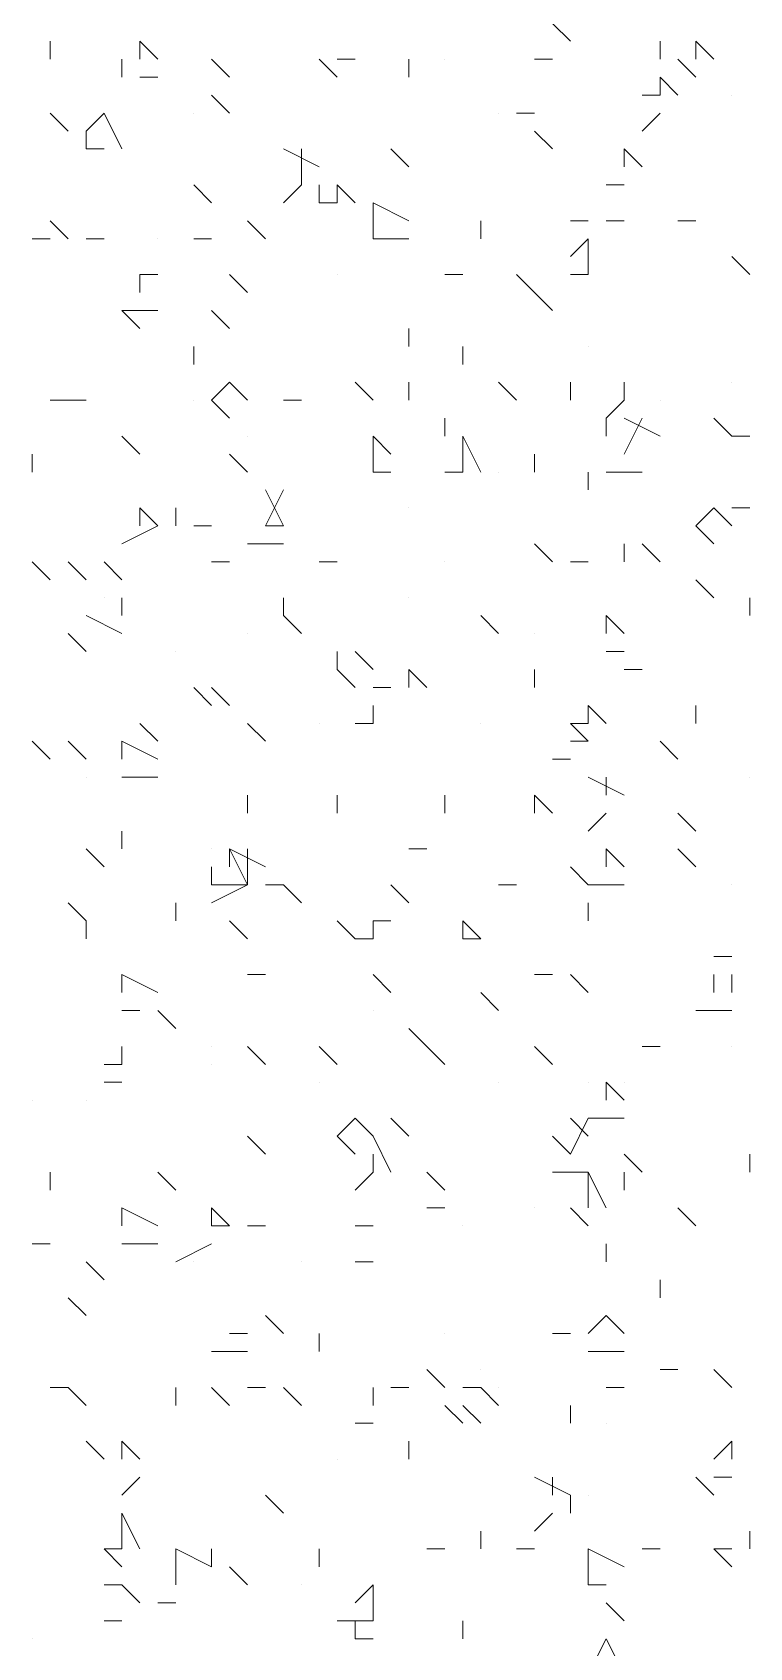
# Model space of a CAD drawing. Header units: millimetres. Extents: x 2928 to 3112, y 1220 to 1280.
# Drawn here: x 2999.8455 to 2999.9788, y 1264.6856 to 1264.9856 of the extents above; entities that cross this region are included whole.
import ezdxf

# ---------------------------------------------------------------- set-up
doc = ezdxf.new("R2010")
doc.units = ezdxf.units.MM

msp = doc.modelspace()

# ---------------------------------------------------------------- linework, layer by layer
at = {"color": 92, "linetype": 'Continuous', "lineweight": 5, "true_color": 0x00b800}
for points in [[(2999.94549, 1264.98396), (2999.94215, 1264.98729), (2999.94215, 1264.98729)], [(2999.84882, 1264.98063), (2999.84882, 1264.98396), (2999.84882, 1264.98396)], [(2999.86549, 1264.98396), (2999.86882, 1264.98063), (2999.86882, 1264.98063)], [(2999.86549, 1264.98396), (2999.86549, 1264.98063), (2999.86549, 1264.98063)], [(2999.96216, 1264.98063), (2999.96216, 1264.98396), (2999.96216, 1264.98396)], [(2999.96882, 1264.98396), (2999.97216, 1264.98063), (2999.97216, 1264.98063)], [(2999.96882, 1264.98396), (2999.96882, 1264.98063), (2999.96882, 1264.98063)], [(2999.86215, 1264.97729), (2999.86215, 1264.98063), (2999.86215, 1264.98063)], [(2999.88215, 1264.97729), (2999.87882, 1264.98063), (2999.87882, 1264.98063)], [(2999.90215, 1264.97729), (2999.89882, 1264.98063), (2999.89882, 1264.98063)], [(2999.90549, 1264.98063), (2999.90215, 1264.98063), (2999.90215, 1264.98063)], [(2999.91549, 1264.97729), (2999.91549, 1264.98063), (2999.91549, 1264.98063)], [(2999.94215, 1264.98063), (2999.93882, 1264.98063), (2999.93882, 1264.98063)], [(2999.96549, 1264.98063), (2999.96882, 1264.97729), (2999.96882, 1264.97729)], [(2999.86549, 1264.97729), (2999.86882, 1264.97729), (2999.86882, 1264.97729)], [(2999.96216, 1264.97729), (2999.96549, 1264.97396), (2999.96549, 1264.97396)], [(2999.96216, 1264.97729), (2999.96216, 1264.97396), (2999.96216, 1264.97396)], [(2999.88215, 1264.97063), (2999.87882, 1264.97396), (2999.87882, 1264.97396)], [(2999.96216, 1264.97396), (2999.95882, 1264.97396), (2999.95882, 1264.97396)], [(2999.85215, 1264.96729), (2999.84882, 1264.97063), (2999.84882, 1264.97063)], [(2999.85882, 1264.97063), (2999.85549, 1264.96729), (2999.85549, 1264.96729)], [(2999.85882, 1264.97063), (2999.86215, 1264.96396), (2999.86215, 1264.96396)], [(2999.93882, 1264.97063), (2999.93549, 1264.97063), (2999.93549, 1264.97063)], [(2999.95882, 1264.96729), (2999.96216, 1264.97063), (2999.96216, 1264.97063)], [(2999.85549, 1264.96396), (2999.85549, 1264.96729), (2999.85549, 1264.96729)], [(2999.94215, 1264.96396), (2999.93882, 1264.96729), (2999.93882, 1264.96729)], [(2999.85549, 1264.96396), (2999.85882, 1264.96396), (2999.85882, 1264.96396)], [(2999.89215, 1264.96396), (2999.89882, 1264.96063), (2999.89882, 1264.96063)], [(2999.89549, 1264.96396), (2999.89549, 1264.95729), (2999.89549, 1264.95729)], [(2999.91549, 1264.96063), (2999.91215, 1264.96396), (2999.91215, 1264.96396)], [(2999.95549, 1264.96396), (2999.95882, 1264.96063), (2999.95882, 1264.96063)], [(2999.95549, 1264.96396), (2999.95549, 1264.96063), (2999.95549, 1264.96063)], [(2999.87882, 1264.95396), (2999.87549, 1264.95729), (2999.87549, 1264.95729)], [(2999.89215, 1264.95396), (2999.89549, 1264.95729), (2999.89549, 1264.95729)], [(2999.89882, 1264.95396), (2999.89882, 1264.95729), (2999.89882, 1264.95729)], [(2999.90215, 1264.95729), (2999.90549, 1264.95396), (2999.90549, 1264.95396)], [(2999.90215, 1264.95729), (2999.90215, 1264.95396), (2999.90215, 1264.95396)], [(2999.95215, 1264.95729), (2999.95549, 1264.95729), (2999.95549, 1264.95729)], [(2999.89882, 1264.95396), (2999.90215, 1264.95396), (2999.90215, 1264.95396)], [(2999.90882, 1264.95396), (2999.91549, 1264.95063), (2999.91549, 1264.95063)], [(2999.90882, 1264.95396), (2999.90882, 1264.94729), (2999.90882, 1264.94729)], [(2999.85215, 1264.94729), (2999.84882, 1264.95063), (2999.84882, 1264.95063)], [(2999.88882, 1264.94729), (2999.88549, 1264.95063), (2999.88549, 1264.95063)], [(2999.90882, 1264.94729), (2999.90882, 1264.95063), (2999.90882, 1264.95063)], [(2999.92882, 1264.94729), (2999.92882, 1264.95063), (2999.92882, 1264.95063)], [(2999.94882, 1264.95063), (2999.94549, 1264.95063), (2999.94549, 1264.95063)], [(2999.95549, 1264.95063), (2999.95215, 1264.95063), (2999.95215, 1264.95063)], [(2999.96882, 1264.95063), (2999.96549, 1264.95063), (2999.96549, 1264.95063)], [(2999.84882, 1264.94729), (2999.84549, 1264.94729), (2999.84549, 1264.94729)], [(2999.85882, 1264.94729), (2999.85549, 1264.94729), (2999.85549, 1264.94729)], [(2999.87882, 1264.94729), (2999.87549, 1264.94729), (2999.87549, 1264.94729)], [(2999.90882, 1264.94729), (2999.91215, 1264.94729), (2999.91215, 1264.94729)], [(2999.91549, 1264.94729), (2999.91215, 1264.94729), (2999.91215, 1264.94729)], [(2999.94882, 1264.94729), (2999.94549, 1264.94396), (2999.94549, 1264.94396)], [(2999.94882, 1264.94729), (2999.94882, 1264.94063), (2999.94882, 1264.94063)], [(2999.97882, 1264.94063), (2999.97549, 1264.94396), (2999.97549, 1264.94396)], [(2999.86549, 1264.94063), (2999.86882, 1264.94063), (2999.86882, 1264.94063)], [(2999.86549, 1264.94063), (2999.86549, 1264.93729), (2999.86549, 1264.93729)], [(2999.88549, 1264.93729), (2999.88215, 1264.94063), (2999.88215, 1264.94063)], [(2999.92549, 1264.94063), (2999.92215, 1264.94063), (2999.92215, 1264.94063)], [(2999.93882, 1264.93729), (2999.93549, 1264.94063), (2999.93549, 1264.94063)], [(2999.94549, 1264.94063), (2999.94882, 1264.94063), (2999.94882, 1264.94063)], [(2999.94215, 1264.93396), (2999.93882, 1264.93729), (2999.93882, 1264.93729)], [(2999.86215, 1264.93396), (2999.86882, 1264.93396), (2999.86882, 1264.93396)], [(2999.86549, 1264.93063), (2999.86215, 1264.93396), (2999.86215, 1264.93396)], [(2999.88215, 1264.93063), (2999.87882, 1264.93396), (2999.87882, 1264.93396)], [(2999.91549, 1264.92729), (2999.91549, 1264.93063), (2999.91549, 1264.93063)], [(2999.87549, 1264.92396), (2999.87549, 1264.92729), (2999.87549, 1264.92729)], [(2999.92549, 1264.92396), (2999.92549, 1264.92729), (2999.92549, 1264.92729)], [(2999.88215, 1264.92063), (2999.87882, 1264.91729), (2999.87882, 1264.91729)], [(2999.88215, 1264.92063), (2999.88549, 1264.91729), (2999.88549, 1264.91729)], [(2999.90882, 1264.91729), (2999.90549, 1264.92063), (2999.90549, 1264.92063)], [(2999.91549, 1264.91729), (2999.91549, 1264.92063), (2999.91549, 1264.92063)], [(2999.93549, 1264.91729), (2999.93215, 1264.92063), (2999.93215, 1264.92063)], [(2999.94549, 1264.91729), (2999.94549, 1264.92063), (2999.94549, 1264.92063)], [(2999.95549, 1264.92063), (2999.95549, 1264.91729), (2999.95549, 1264.91729)], [(2999.95549, 1264.92063), (2999.95549, 1264.91729), (2999.95549, 1264.91729)], [(2999.95549, 1264.91729), (2999.95549, 1264.92063), (2999.95549, 1264.92063)], [(2999.85215, 1264.91729), (2999.84882, 1264.91729), (2999.84882, 1264.91729)], [(2999.85549, 1264.91729), (2999.85215, 1264.91729), (2999.85215, 1264.91729)], [(2999.87882, 1264.91729), (2999.88215, 1264.91396), (2999.88215, 1264.91396)], [(2999.89549, 1264.91729), (2999.89215, 1264.91729), (2999.89215, 1264.91729)], [(2999.95215, 1264.91396), (2999.95549, 1264.91729), (2999.95549, 1264.91729)], [(2999.92215, 1264.91063), (2999.92215, 1264.91396), (2999.92215, 1264.91396)], [(2999.95215, 1264.91063), (2999.95215, 1264.91396), (2999.95215, 1264.91396)], [(2999.95549, 1264.91396), (2999.96216, 1264.91063), (2999.96216, 1264.91063)], [(2999.95882, 1264.91396), (2999.95549, 1264.90729), (2999.95549, 1264.90729)], [(2999.97549, 1264.91063), (2999.97216, 1264.91396), (2999.97216, 1264.91396)], [(2999.86549, 1264.90729), (2999.86215, 1264.91063), (2999.86215, 1264.91063)], [(2999.90882, 1264.91063), (2999.91215, 1264.90729), (2999.91215, 1264.90729)], [(2999.90882, 1264.91063), (2999.90882, 1264.90396), (2999.90882, 1264.90396)], [(2999.92549, 1264.91063), (2999.92882, 1264.90396), (2999.92882, 1264.90396)], [(2999.92549, 1264.91063), (2999.92549, 1264.90396), (2999.92549, 1264.90396)], [(2999.97882, 1264.91063), (2999.97549, 1264.91063), (2999.97549, 1264.91063)], [(2999.84549, 1264.90396), (2999.84549, 1264.90729), (2999.84549, 1264.90729)], [(2999.88549, 1264.90396), (2999.88215, 1264.90729), (2999.88215, 1264.90729)], [(2999.93882, 1264.90396), (2999.93882, 1264.90729), (2999.93882, 1264.90729)], [(2999.90882, 1264.90396), (2999.91215, 1264.90396), (2999.91215, 1264.90396)], [(2999.92215, 1264.90396), (2999.92549, 1264.90396), (2999.92549, 1264.90396)], [(2999.94882, 1264.90063), (2999.94882, 1264.90396), (2999.94882, 1264.90396)], [(2999.95215, 1264.90396), (2999.95882, 1264.90396), (2999.95882, 1264.90396)], [(2999.88882, 1264.90063), (2999.89215, 1264.89396), (2999.89215, 1264.89396)], [(2999.89215, 1264.90063), (2999.88882, 1264.89396), (2999.88882, 1264.89396)], [(2999.86549, 1264.89729), (2999.86882, 1264.89396), (2999.86882, 1264.89396)], [(2999.86549, 1264.89729), (2999.86549, 1264.89396), (2999.86549, 1264.89396)], [(2999.87215, 1264.89396), (2999.87215, 1264.89729), (2999.87215, 1264.89729)], [(2999.97216, 1264.89729), (2999.96882, 1264.89396), (2999.96882, 1264.89396)], [(2999.97216, 1264.89729), (2999.97549, 1264.89396), (2999.97549, 1264.89396)], [(2999.97882, 1264.89729), (2999.97549, 1264.89729), (2999.97549, 1264.89729)], [(2999.86215, 1264.89063), (2999.86882, 1264.89396), (2999.86882, 1264.89396)], [(2999.87882, 1264.89396), (2999.87549, 1264.89396), (2999.87549, 1264.89396)], [(2999.89215, 1264.89396), (2999.88882, 1264.89396), (2999.88882, 1264.89396)], [(2999.96882, 1264.89396), (2999.97216, 1264.89063), (2999.97216, 1264.89063)], [(2999.88549, 1264.89063), (2999.89215, 1264.89063), (2999.89215, 1264.89063)], [(2999.94215, 1264.88729), (2999.93882, 1264.89063), (2999.93882, 1264.89063)], [(2999.95549, 1264.88729), (2999.95549, 1264.89063), (2999.95549, 1264.89063)], [(2999.96216, 1264.88729), (2999.95882, 1264.89063), (2999.95882, 1264.89063)], [(2999.84882, 1264.88396), (2999.84549, 1264.88729), (2999.84549, 1264.88729)], [(2999.85549, 1264.88396), (2999.85215, 1264.88729), (2999.85215, 1264.88729)], [(2999.86215, 1264.88396), (2999.85882, 1264.88729), (2999.85882, 1264.88729)], [(2999.88215, 1264.88729), (2999.87882, 1264.88729), (2999.87882, 1264.88729)], [(2999.90215, 1264.88729), (2999.89882, 1264.88729), (2999.89882, 1264.88729)], [(2999.94882, 1264.88729), (2999.94549, 1264.88729), (2999.94549, 1264.88729)], [(2999.97216, 1264.88063), (2999.96882, 1264.88396), (2999.96882, 1264.88396)], [(2999.86215, 1264.88063), (2999.86215, 1264.87729), (2999.86215, 1264.87729)], [(2999.89215, 1264.87729), (2999.89215, 1264.88063), (2999.89215, 1264.88063)], [(2999.97882, 1264.87729), (2999.97882, 1264.88063), (2999.97882, 1264.88063)], [(2999.85549, 1264.87729), (2999.86215, 1264.87396), (2999.86215, 1264.87396)], [(2999.89549, 1264.87396), (2999.89215, 1264.87729), (2999.89215, 1264.87729)], [(2999.93215, 1264.87396), (2999.92882, 1264.87729), (2999.92882, 1264.87729)], [(2999.95215, 1264.87729), (2999.95549, 1264.87396), (2999.95549, 1264.87396)], [(2999.95215, 1264.87729), (2999.95215, 1264.87396), (2999.95215, 1264.87396)], [(2999.85549, 1264.87063), (2999.85215, 1264.87396), (2999.85215, 1264.87396)], [(2999.90215, 1264.87063), (2999.90215, 1264.86729), (2999.90215, 1264.86729)], [(2999.90549, 1264.87063), (2999.90882, 1264.86729), (2999.90882, 1264.86729)], [(2999.95215, 1264.87063), (2999.95549, 1264.87063), (2999.95549, 1264.87063)], [(2999.90215, 1264.86729), (2999.90549, 1264.86396), (2999.90549, 1264.86396)], [(2999.91882, 1264.86396), (2999.91549, 1264.86729), (2999.91549, 1264.86729)], [(2999.91549, 1264.86396), (2999.91549, 1264.86729), (2999.91549, 1264.86729)], [(2999.93882, 1264.86396), (2999.93882, 1264.86729), (2999.93882, 1264.86729)], [(2999.95882, 1264.86729), (2999.95549, 1264.86729), (2999.95549, 1264.86729)], [(2999.87882, 1264.86062), (2999.87549, 1264.86396), (2999.87549, 1264.86396)], [(2999.88215, 1264.86062), (2999.87882, 1264.86396), (2999.87882, 1264.86396)], [(2999.90882, 1264.86396), (2999.91215, 1264.86396), (2999.91215, 1264.86396)], [(2999.90882, 1264.85729), (2999.90882, 1264.86062), (2999.90882, 1264.86062)], [(2999.94882, 1264.86062), (2999.95215, 1264.85729), (2999.95215, 1264.85729)], [(2999.94882, 1264.86062), (2999.94882, 1264.85729), (2999.94882, 1264.85729)], [(2999.96882, 1264.85729), (2999.96882, 1264.86062), (2999.96882, 1264.86062)], [(2999.86882, 1264.85396), (2999.86549, 1264.85729), (2999.86549, 1264.85729)], [(2999.88882, 1264.85396), (2999.88549, 1264.85729), (2999.88549, 1264.85729)], [(2999.90882, 1264.85729), (2999.90549, 1264.85729), (2999.90549, 1264.85729)], [(2999.94882, 1264.85729), (2999.94549, 1264.85729), (2999.94549, 1264.85729)], [(2999.94882, 1264.85396), (2999.94549, 1264.85729), (2999.94549, 1264.85729)], [(2999.84882, 1264.85062), (2999.84549, 1264.85396), (2999.84549, 1264.85396)], [(2999.85549, 1264.85062), (2999.85215, 1264.85396), (2999.85215, 1264.85396)], [(2999.86215, 1264.85396), (2999.86882, 1264.85062), (2999.86882, 1264.85062)], [(2999.86215, 1264.85396), (2999.86215, 1264.85062), (2999.86215, 1264.85062)], [(2999.94549, 1264.85396), (2999.94882, 1264.85396), (2999.94882, 1264.85396)], [(2999.96549, 1264.85062), (2999.96216, 1264.85396), (2999.96216, 1264.85396)], [(2999.94549, 1264.85062), (2999.94215, 1264.85062), (2999.94215, 1264.85062)], [(2999.86215, 1264.84729), (2999.86882, 1264.84729), (2999.86882, 1264.84729)], [(2999.94882, 1264.84729), (2999.95549, 1264.84396), (2999.95549, 1264.84396)], [(2999.95215, 1264.84729), (2999.95215, 1264.84396), (2999.95215, 1264.84396)], [(2999.88549, 1264.84062), (2999.88549, 1264.84396), (2999.88549, 1264.84396)], [(2999.90215, 1264.84062), (2999.90215, 1264.84396), (2999.90215, 1264.84396)], [(2999.92215, 1264.84062), (2999.92215, 1264.84396), (2999.92215, 1264.84396)], [(2999.94215, 1264.84062), (2999.93882, 1264.84396), (2999.93882, 1264.84396)], [(2999.93882, 1264.84062), (2999.93882, 1264.84396), (2999.93882, 1264.84396)], [(2999.94882, 1264.83729), (2999.95215, 1264.84062), (2999.95215, 1264.84062)], [(2999.96882, 1264.83729), (2999.96549, 1264.84062), (2999.96549, 1264.84062)], [(2999.86215, 1264.83396), (2999.86215, 1264.83729), (2999.86215, 1264.83729)], [(2999.85882, 1264.83062), (2999.85549, 1264.83396), (2999.85549, 1264.83396)], [(2999.88215, 1264.83396), (2999.88882, 1264.83062), (2999.88882, 1264.83062)], [(2999.88215, 1264.83396), (2999.88549, 1264.82729), (2999.88549, 1264.82729)], [(2999.88215, 1264.83396), (2999.88215, 1264.83062), (2999.88215, 1264.83062)], [(2999.88549, 1264.83396), (2999.88549, 1264.82729), (2999.88549, 1264.82729)], [(2999.91882, 1264.83396), (2999.91549, 1264.83396), (2999.91549, 1264.83396)], [(2999.95215, 1264.83396), (2999.95549, 1264.83062), (2999.95549, 1264.83062)], [(2999.95215, 1264.83396), (2999.95215, 1264.83062), (2999.95215, 1264.83062)], [(2999.96882, 1264.83062), (2999.96549, 1264.83396), (2999.96549, 1264.83396)], [(2999.87882, 1264.82729), (2999.87882, 1264.83062), (2999.87882, 1264.83062)], [(2999.94882, 1264.82729), (2999.94549, 1264.83062), (2999.94549, 1264.83062)], [(2999.87882, 1264.82396), (2999.88549, 1264.82729), (2999.88549, 1264.82729)], [(2999.87882, 1264.82729), (2999.88549, 1264.82729), (2999.88549, 1264.82729)], [(2999.89215, 1264.82729), (2999.88882, 1264.82729), (2999.88882, 1264.82729)], [(2999.89549, 1264.82396), (2999.89215, 1264.82729), (2999.89215, 1264.82729)], [(2999.91549, 1264.82396), (2999.91215, 1264.82729), (2999.91215, 1264.82729)], [(2999.93549, 1264.82729), (2999.93215, 1264.82729), (2999.93215, 1264.82729)], [(2999.94882, 1264.82729), (2999.95549, 1264.82729), (2999.95549, 1264.82729)], [(2999.95549, 1264.82729), (2999.95215, 1264.82729), (2999.95215, 1264.82729)], [(2999.85549, 1264.82062), (2999.85215, 1264.82396), (2999.85215, 1264.82396)], [(2999.87215, 1264.82062), (2999.87215, 1264.82396), (2999.87215, 1264.82396)], [(2999.94882, 1264.82062), (2999.94882, 1264.82396), (2999.94882, 1264.82396)], [(2999.85549, 1264.81729), (2999.85549, 1264.82062), (2999.85549, 1264.82062)], [(2999.88549, 1264.81729), (2999.88215, 1264.82062), (2999.88215, 1264.82062)], [(2999.90549, 1264.81729), (2999.90215, 1264.82062), (2999.90215, 1264.82062)], [(2999.90882, 1264.82062), (2999.91215, 1264.82062), (2999.91215, 1264.82062)], [(2999.90882, 1264.82062), (2999.90882, 1264.81729), (2999.90882, 1264.81729)], [(2999.92549, 1264.82062), (2999.92882, 1264.81729), (2999.92882, 1264.81729)], [(2999.92549, 1264.82062), (2999.92549, 1264.81729), (2999.92549, 1264.81729)], [(2999.90549, 1264.81729), (2999.90882, 1264.81729), (2999.90882, 1264.81729)], [(2999.92549, 1264.81729), (2999.92882, 1264.81729), (2999.92882, 1264.81729)], [(2999.97549, 1264.81396), (2999.97216, 1264.81396), (2999.97216, 1264.81396)], [(2999.86215, 1264.81062), (2999.86882, 1264.80729), (2999.86882, 1264.80729)], [(2999.86215, 1264.81062), (2999.86215, 1264.80729), (2999.86215, 1264.80729)], [(2999.88882, 1264.81062), (2999.88549, 1264.81062), (2999.88549, 1264.81062)], [(2999.91215, 1264.80729), (2999.90882, 1264.81062), (2999.90882, 1264.81062)], [(2999.94215, 1264.81062), (2999.93882, 1264.81062), (2999.93882, 1264.81062)], [(2999.94882, 1264.80729), (2999.94549, 1264.81062), (2999.94549, 1264.81062)], [(2999.97216, 1264.81062), (2999.97216, 1264.80729), (2999.97216, 1264.80729)], [(2999.97549, 1264.81062), (2999.97549, 1264.80729), (2999.97549, 1264.80729)], [(2999.93215, 1264.80396), (2999.92882, 1264.80729), (2999.92882, 1264.80729)], [(2999.86215, 1264.80396), (2999.86549, 1264.80396), (2999.86549, 1264.80396)], [(2999.87215, 1264.80062), (2999.86882, 1264.80396), (2999.86882, 1264.80396)], [(2999.96882, 1264.80396), (2999.97549, 1264.80396), (2999.97549, 1264.80396)], [(2999.91882, 1264.79729), (2999.91549, 1264.80062), (2999.91549, 1264.80062)], [(2999.86215, 1264.79729), (2999.86215, 1264.79396), (2999.86215, 1264.79396)], [(2999.88882, 1264.79396), (2999.88549, 1264.79729), (2999.88549, 1264.79729)], [(2999.90215, 1264.79396), (2999.89882, 1264.79729), (2999.89882, 1264.79729)], [(2999.92215, 1264.79396), (2999.91882, 1264.79729), (2999.91882, 1264.79729)], [(2999.94215, 1264.79396), (2999.93882, 1264.79729), (2999.93882, 1264.79729)], [(2999.96216, 1264.79729), (2999.95882, 1264.79729), (2999.95882, 1264.79729)], [(2999.86215, 1264.79396), (2999.85882, 1264.79396), (2999.85882, 1264.79396)], [(2999.86215, 1264.79396), (2999.85882, 1264.79396), (2999.85882, 1264.79396)], [(2999.85882, 1264.79062), (2999.86215, 1264.79062), (2999.86215, 1264.79062)], [(2999.95215, 1264.79062), (2999.95549, 1264.78729), (2999.95549, 1264.78729)], [(2999.95215, 1264.79062), (2999.95215, 1264.78729), (2999.95215, 1264.78729)], [(2999.90549, 1264.78396), (2999.90215, 1264.78062), (2999.90215, 1264.78062)], [(2999.90549, 1264.78396), (2999.90882, 1264.78062), (2999.90882, 1264.78062)], [(2999.91549, 1264.78062), (2999.91215, 1264.78396), (2999.91215, 1264.78396)], [(2999.94549, 1264.78396), (2999.94882, 1264.78062), (2999.94882, 1264.78062)], [(2999.94882, 1264.78396), (2999.94549, 1264.77729), (2999.94549, 1264.77729)], [(2999.94882, 1264.78396), (2999.95549, 1264.78396), (2999.95549, 1264.78396)], [(2999.88882, 1264.77729), (2999.88549, 1264.78062), (2999.88549, 1264.78062)], [(2999.90215, 1264.78062), (2999.90549, 1264.77729), (2999.90549, 1264.77729)], [(2999.90882, 1264.78062), (2999.91215, 1264.77396), (2999.91215, 1264.77396)], [(2999.94549, 1264.77729), (2999.94215, 1264.78062), (2999.94215, 1264.78062)], [(2999.90882, 1264.77729), (2999.90882, 1264.77396), (2999.90882, 1264.77396)], [(2999.95882, 1264.77396), (2999.95549, 1264.77729), (2999.95549, 1264.77729)], [(2999.97882, 1264.77396), (2999.97882, 1264.77729), (2999.97882, 1264.77729)], [(2999.84882, 1264.77062), (2999.84882, 1264.77396), (2999.84882, 1264.77396)], [(2999.87215, 1264.77062), (2999.86882, 1264.77396), (2999.86882, 1264.77396)], [(2999.90549, 1264.77062), (2999.90882, 1264.77396), (2999.90882, 1264.77396)], [(2999.92215, 1264.77062), (2999.91882, 1264.77396), (2999.91882, 1264.77396)], [(2999.94215, 1264.77396), (2999.94882, 1264.77396), (2999.94882, 1264.77396)], [(2999.94882, 1264.77396), (2999.95215, 1264.76729), (2999.95215, 1264.76729)], [(2999.94882, 1264.77396), (2999.94882, 1264.76729), (2999.94882, 1264.76729)], [(2999.95549, 1264.77062), (2999.95549, 1264.77396), (2999.95549, 1264.77396)], [(2999.86215, 1264.76729), (2999.86882, 1264.76396), (2999.86882, 1264.76396)], [(2999.86215, 1264.76729), (2999.86215, 1264.76396), (2999.86215, 1264.76396)], [(2999.87882, 1264.76729), (2999.88215, 1264.76396), (2999.88215, 1264.76396)], [(2999.87882, 1264.76729), (2999.87882, 1264.76396), (2999.87882, 1264.76396)], [(2999.92215, 1264.76729), (2999.91882, 1264.76729), (2999.91882, 1264.76729)], [(2999.94882, 1264.76396), (2999.94549, 1264.76729), (2999.94549, 1264.76729)], [(2999.96882, 1264.76396), (2999.96549, 1264.76729), (2999.96549, 1264.76729)], [(2999.88215, 1264.76396), (2999.87882, 1264.76396), (2999.87882, 1264.76396)], [(2999.88882, 1264.76396), (2999.88549, 1264.76396), (2999.88549, 1264.76396)], [(2999.90882, 1264.76396), (2999.90549, 1264.76396), (2999.90549, 1264.76396)], [(2999.84882, 1264.76062), (2999.84549, 1264.76062), (2999.84549, 1264.76062)], [(2999.86215, 1264.76062), (2999.86549, 1264.76062), (2999.86549, 1264.76062)], [(2999.86882, 1264.76062), (2999.86549, 1264.76062), (2999.86549, 1264.76062)], [(2999.87215, 1264.75729), (2999.87882, 1264.76062), (2999.87882, 1264.76062)], [(2999.95215, 1264.75729), (2999.95215, 1264.76062), (2999.95215, 1264.76062)], [(2999.85882, 1264.75396), (2999.85549, 1264.75729), (2999.85549, 1264.75729)], [(2999.90882, 1264.75729), (2999.90549, 1264.75729), (2999.90549, 1264.75729)], [(2999.96216, 1264.75062), (2999.96216, 1264.75396), (2999.96216, 1264.75396)], [(2999.85549, 1264.74729), (2999.85215, 1264.75062), (2999.85215, 1264.75062)], [(2999.89215, 1264.74396), (2999.88882, 1264.74729), (2999.88882, 1264.74729)], [(2999.95215, 1264.74729), (2999.94882, 1264.74396), (2999.94882, 1264.74396)], [(2999.95215, 1264.74729), (2999.95549, 1264.74396), (2999.95549, 1264.74396)], [(2999.88549, 1264.74396), (2999.88215, 1264.74396), (2999.88215, 1264.74396)], [(2999.89882, 1264.74062), (2999.89882, 1264.74396), (2999.89882, 1264.74396)], [(2999.94549, 1264.74396), (2999.94215, 1264.74396), (2999.94215, 1264.74396)], [(2999.87882, 1264.74062), (2999.88549, 1264.74062), (2999.88549, 1264.74062)], [(2999.94882, 1264.74062), (2999.95549, 1264.74062), (2999.95549, 1264.74062)], [(2999.92215, 1264.73396), (2999.91882, 1264.73729), (2999.91882, 1264.73729)], [(2999.96549, 1264.73729), (2999.96216, 1264.73729), (2999.96216, 1264.73729)], [(2999.97549, 1264.73396), (2999.97216, 1264.73729), (2999.97216, 1264.73729)], [(2999.85215, 1264.73396), (2999.84882, 1264.73396), (2999.84882, 1264.73396)], [(2999.85549, 1264.73062), (2999.85215, 1264.73396), (2999.85215, 1264.73396)], [(2999.87215, 1264.73062), (2999.87215, 1264.73396), (2999.87215, 1264.73396)], [(2999.88215, 1264.73062), (2999.87882, 1264.73396), (2999.87882, 1264.73396)], [(2999.88882, 1264.73396), (2999.88549, 1264.73396), (2999.88549, 1264.73396)], [(2999.89549, 1264.73062), (2999.89215, 1264.73396), (2999.89215, 1264.73396)], [(2999.90882, 1264.73396), (2999.90882, 1264.73062), (2999.90882, 1264.73062)], [(2999.91549, 1264.73396), (2999.91215, 1264.73396), (2999.91215, 1264.73396)], [(2999.92882, 1264.73396), (2999.92549, 1264.73396), (2999.92549, 1264.73396)], [(2999.92882, 1264.73396), (2999.93215, 1264.73062), (2999.93215, 1264.73062)], [(2999.95549, 1264.73396), (2999.95215, 1264.73396), (2999.95215, 1264.73396)], [(2999.92549, 1264.72729), (2999.92215, 1264.73062), (2999.92215, 1264.73062)], [(2999.92549, 1264.73062), (2999.92882, 1264.72729), (2999.92882, 1264.72729)], [(2999.94549, 1264.72729), (2999.94549, 1264.73062), (2999.94549, 1264.73062)], [(2999.90549, 1264.72729), (2999.90882, 1264.72729), (2999.90882, 1264.72729)], [(2999.85882, 1264.72062), (2999.85549, 1264.72396), (2999.85549, 1264.72396)], [(2999.86215, 1264.72396), (2999.86549, 1264.72062), (2999.86549, 1264.72062)], [(2999.86215, 1264.72396), (2999.86215, 1264.72062), (2999.86215, 1264.72062)], [(2999.91549, 1264.72062), (2999.91549, 1264.72396), (2999.91549, 1264.72396)], [(2999.97549, 1264.72396), (2999.97216, 1264.72062), (2999.97216, 1264.72062)], [(2999.97549, 1264.72396), (2999.97549, 1264.72062), (2999.97549, 1264.72062)], [(2999.86215, 1264.71396), (2999.86549, 1264.71729), (2999.86549, 1264.71729)], [(2999.93882, 1264.71729), (2999.94549, 1264.71396), (2999.94549, 1264.71396)], [(2999.94215, 1264.71729), (2999.94215, 1264.71396), (2999.94215, 1264.71396)], [(2999.97216, 1264.71396), (2999.96882, 1264.71729), (2999.96882, 1264.71729)], [(2999.97216, 1264.71729), (2999.97549, 1264.71729), (2999.97549, 1264.71729)], [(2999.89215, 1264.71062), (2999.88882, 1264.71396), (2999.88882, 1264.71396)], [(2999.94549, 1264.71062), (2999.94549, 1264.71396), (2999.94549, 1264.71396)], [(2999.86215, 1264.71062), (2999.86549, 1264.70396), (2999.86549, 1264.70396)], [(2999.86215, 1264.71062), (2999.86215, 1264.70396), (2999.86215, 1264.70396)], [(2999.93882, 1264.70729), (2999.94215, 1264.71062), (2999.94215, 1264.71062)], [(2999.92882, 1264.70396), (2999.92882, 1264.70729), (2999.92882, 1264.70729)], [(2999.97882, 1264.70396), (2999.97882, 1264.70729), (2999.97882, 1264.70729)], [(2999.85882, 1264.70396), (2999.86215, 1264.70396), (2999.86215, 1264.70396)], [(2999.86215, 1264.70062), (2999.85882, 1264.70396), (2999.85882, 1264.70396)], [(2999.87215, 1264.70396), (2999.87882, 1264.70062), (2999.87882, 1264.70062)], [(2999.87215, 1264.70396), (2999.87215, 1264.69729), (2999.87215, 1264.69729)], [(2999.87882, 1264.70062), (2999.87882, 1264.70396), (2999.87882, 1264.70396)], [(2999.89882, 1264.70062), (2999.89882, 1264.70396), (2999.89882, 1264.70396)], [(2999.92215, 1264.70396), (2999.91882, 1264.70396), (2999.91882, 1264.70396)], [(2999.93882, 1264.70396), (2999.93549, 1264.70396), (2999.93549, 1264.70396)], [(2999.94882, 1264.70396), (2999.95549, 1264.70062), (2999.95549, 1264.70062)], [(2999.94882, 1264.70396), (2999.94882, 1264.69729), (2999.94882, 1264.69729)], [(2999.96216, 1264.70396), (2999.95882, 1264.70396), (2999.95882, 1264.70396)], [(2999.97549, 1264.70062), (2999.97216, 1264.70396), (2999.97216, 1264.70396)], [(2999.97549, 1264.70396), (2999.97216, 1264.70396), (2999.97216, 1264.70396)], [(2999.88549, 1264.69729), (2999.88215, 1264.70062), (2999.88215, 1264.70062)], [(2999.86215, 1264.69729), (2999.85882, 1264.69729), (2999.85882, 1264.69729)], [(2999.86549, 1264.69396), (2999.86215, 1264.69729), (2999.86215, 1264.69729)], [(2999.90882, 1264.69729), (2999.90549, 1264.69396), (2999.90549, 1264.69396)], [(2999.90882, 1264.69729), (2999.90882, 1264.69062), (2999.90882, 1264.69062)], [(2999.94882, 1264.69729), (2999.95215, 1264.69729), (2999.95215, 1264.69729)], [(2999.86882, 1264.69396), (2999.87215, 1264.69396), (2999.87215, 1264.69396)], [(2999.95549, 1264.69062), (2999.95215, 1264.69396), (2999.95215, 1264.69396)], [(2999.95549, 1264.69062), (2999.95215, 1264.69396), (2999.95215, 1264.69396)], [(2999.86215, 1264.69062), (2999.85882, 1264.69062), (2999.85882, 1264.69062)], [(2999.90215, 1264.69062), (2999.90882, 1264.69062), (2999.90882, 1264.69062)], [(2999.90549, 1264.69062), (2999.90882, 1264.69062), (2999.90882, 1264.69062)], [(2999.90549, 1264.69062), (2999.90549, 1264.68729), (2999.90549, 1264.68729)], [(2999.92549, 1264.68729), (2999.92549, 1264.69062), (2999.92549, 1264.69062)], [(2999.90549, 1264.68729), (2999.90882, 1264.68729), (2999.90882, 1264.68729)], [(2999.95215, 1264.68729), (2999.94882, 1264.68062), (2999.94882, 1264.68062)], [(2999.95215, 1264.68729), (2999.95549, 1264.68062), (2999.95549, 1264.68062)]]:
    msp.add_lwpolyline(points, dxfattribs=at)
for points in [[(2999.84882, 1264.98063), (2999.84882, 1264.98063)], [(2999.86882, 1264.98063), (2999.86882, 1264.98063)], [(2999.92215, 1264.98063), (2999.92215, 1264.98063)], [(2999.97549, 1264.97396), (2999.97549, 1264.97396)], [(2999.87549, 1264.97063), (2999.87549, 1264.97063)], [(2999.93215, 1264.97063), (2999.93215, 1264.97063)], [(2999.87549, 1264.95729), (2999.87549, 1264.95729)], [(2999.94549, 1264.95063), (2999.94549, 1264.95063)], [(2999.96882, 1264.95063), (2999.96882, 1264.95063)], [(2999.86882, 1264.94729), (2999.86882, 1264.94729)], [(2999.90215, 1264.94063), (2999.90215, 1264.94063)], [(2999.94882, 1264.92729), (2999.94882, 1264.92729)], [(2999.97549, 1264.92063), (2999.97549, 1264.92063)], [(2999.87549, 1264.91729), (2999.87549, 1264.91729)], [(2999.96216, 1264.91729), (2999.96216, 1264.91729)], [(2999.88549, 1264.91063), (2999.88549, 1264.91063)], [(2999.93215, 1264.90396), (2999.93215, 1264.90396)], [(2999.91549, 1264.89729), (2999.91549, 1264.89729)], [(2999.86882, 1264.89396), (2999.86882, 1264.89396)], [(2999.92215, 1264.88729), (2999.92215, 1264.88729)], [(2999.85882, 1264.88063), (2999.85882, 1264.88063)], [(2999.91549, 1264.88063), (2999.91549, 1264.88063)], [(2999.88549, 1264.87396), (2999.88549, 1264.87396)], [(2999.93882, 1264.87396), (2999.93882, 1264.87396)], [(2999.87215, 1264.87063), (2999.87215, 1264.87063)], [(2999.90882, 1264.86396), (2999.90882, 1264.86396)], [(2999.89882, 1264.85729), (2999.89882, 1264.85729)], [(2999.92882, 1264.85729), (2999.92882, 1264.85729)], [(2999.85549, 1264.84729), (2999.85549, 1264.84729)], [(2999.97882, 1264.84729), (2999.97882, 1264.84729)], [(2999.97882, 1264.84729), (2999.97882, 1264.84729)], [(2999.87882, 1264.83396), (2999.87882, 1264.83396)], [(2999.97549, 1264.82729), (2999.97549, 1264.82729)], [(2999.86215, 1264.81062), (2999.86215, 1264.81062)], [(2999.90882, 1264.80396), (2999.90882, 1264.80396)], [(2999.87882, 1264.79729), (2999.87882, 1264.79729)], [(2999.97549, 1264.79729), (2999.97549, 1264.79729)], [(2999.87882, 1264.79396), (2999.87882, 1264.79396)], [(2999.89882, 1264.79062), (2999.89882, 1264.79062)], [(2999.93215, 1264.79062), (2999.93215, 1264.79062)], [(2999.94882, 1264.79062), (2999.94882, 1264.79062)], [(2999.95549, 1264.79062), (2999.95549, 1264.79062)], [(2999.84549, 1264.78729), (2999.84549, 1264.78729)], [(2999.85549, 1264.78729), (2999.85549, 1264.78729)], [(2999.87882, 1264.76729), (2999.87882, 1264.76729)], [(2999.93882, 1264.76729), (2999.93882, 1264.76729)], [(2999.94882, 1264.76729), (2999.94882, 1264.76729)], [(2999.92549, 1264.76396), (2999.92549, 1264.76396)], [(2999.87549, 1264.75729), (2999.87549, 1264.75729)], [(2999.89549, 1264.75729), (2999.89549, 1264.75729)], [(2999.88549, 1264.74396), (2999.88549, 1264.74396)], [(2999.92215, 1264.74396), (2999.92215, 1264.74396)], [(2999.92882, 1264.73729), (2999.92882, 1264.73729)], [(2999.87882, 1264.73396), (2999.87882, 1264.73396)], [(2999.90882, 1264.73396), (2999.90882, 1264.73396)], [(2999.93215, 1264.73396), (2999.93215, 1264.73396)], [(2999.95215, 1264.72729), (2999.95215, 1264.72729)], [(2999.90215, 1264.72062), (2999.90215, 1264.72062)], [(2999.94882, 1264.71396), (2999.94882, 1264.71396)], [(2999.86215, 1264.71062), (2999.86215, 1264.71062)], [(2999.92215, 1264.70396), (2999.92215, 1264.70396)], [(2999.93882, 1264.70396), (2999.93882, 1264.70396)], [(2999.88549, 1264.69729), (2999.88549, 1264.69729)], [(2999.89549, 1264.69729), (2999.89549, 1264.69729)], [(2999.84549, 1264.68729), (2999.84549, 1264.68729)]]:
    msp.add_lwpolyline(points, close=True, dxfattribs=at)

doc.saveas('drawing.dxf')
